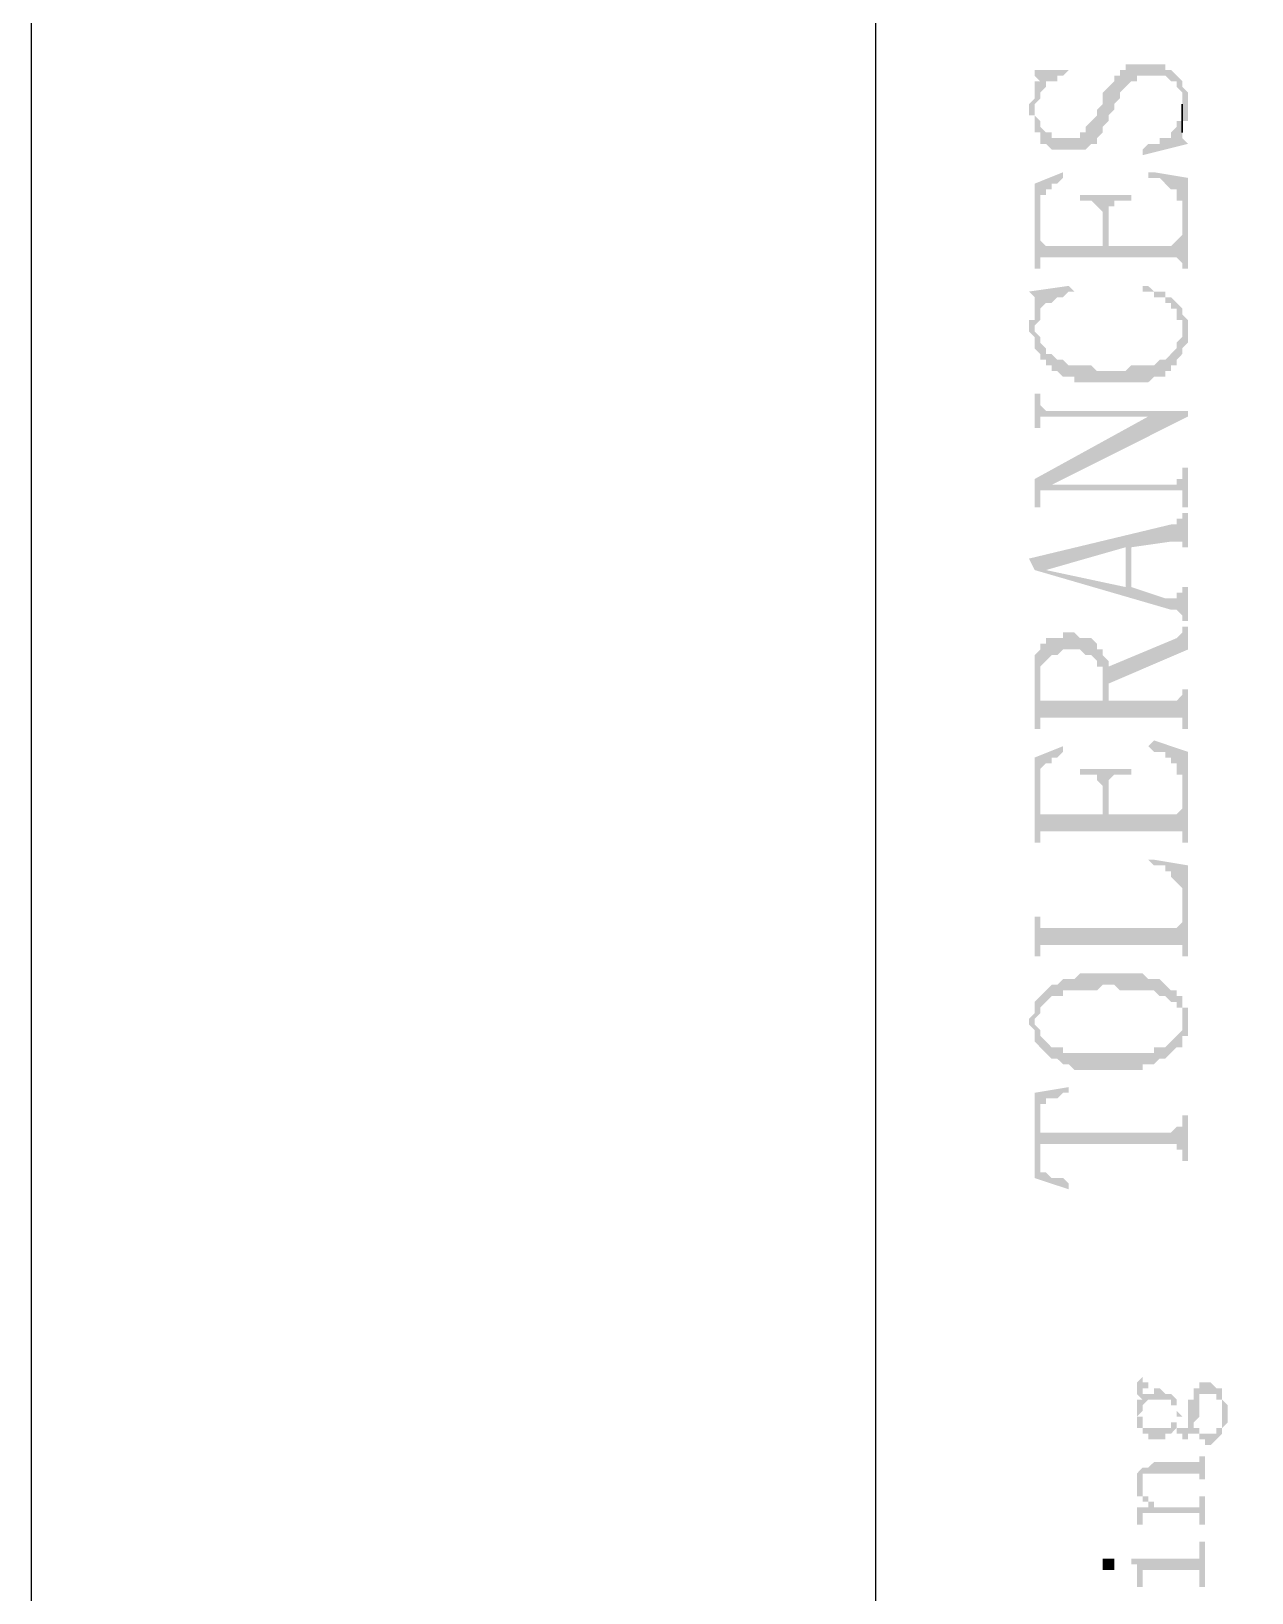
# Model space of a CAD drawing. Header units: inches. Extents: x 3613 to 8393, y -2205 to -794.
# Drawn here: x 4076.93 to 4086.62, y -2191.62 to -2179.22 of the extents above; entities that cross this region are included whole.
import ezdxf

# ---------------------------------------------------------------- set-up
doc = ezdxf.new("R2010")
doc.units = ezdxf.units.IN
doc.header["$MEASUREMENT"] = 0

msp = doc.modelspace()

# ---------------------------------------------------------------- hatches: boundary and pattern name
at = {"transparency": 33554559}
for points in [[(4084.852, -2179.843), (4084.852, -2179.888), (4084.897, -2179.888), (4084.897, -2180.023), (4084.942, -2180.023), (4084.942, -2180.114), (4084.987, -2180.114), (4085.032, -2180.159), (4085.303, -2180.159), (4085.348, -2180.114), (4085.393, -2180.114), (4085.393, -2180.068), (4085.393, -2180.068), (4085.438, -2180.023), (4085.438, -2179.978), (4085.438, -2179.978), (4085.484, -2179.933), (4085.484, -2179.888), (4085.529, -2179.843), (4085.529, -2179.798), (4085.574, -2179.753), (4085.574, -2179.707), (4085.619, -2179.662), (4085.619, -2179.662), (4085.664, -2179.617), (4085.709, -2179.617), (4085.709, -2179.572), (4085.935, -2179.572), (4085.98, -2179.617), (4086.025, -2179.617), (4086.025, -2179.662), (4086.07, -2179.707), (4086.07, -2179.978), (4086.07, -2179.933), (4086.115, -2179.933), (4086.115, -2179.798), (4086.115, -2179.707), (4086.115, -2179.707), (4086.07, -2179.662), (4086.07, -2179.617), (4086.07, -2179.617), (4086.025, -2179.572), (4086.025, -2179.572), (4085.98, -2179.527), (4085.935, -2179.527), (4085.935, -2179.482), (4085.619, -2179.482), (4085.619, -2179.527), (4085.574, -2179.527), (4085.574, -2179.572), (4085.529, -2179.572), (4085.529, -2179.617), (4085.484, -2179.662), (4085.484, -2179.662), (4085.438, -2179.707), (4085.438, -2179.798), (4085.393, -2179.843), (4085.393, -2179.888), (4085.348, -2179.933), (4085.348, -2179.933), (4085.303, -2179.978), (4085.303, -2180.023), (4085.258, -2180.023), (4085.258, -2180.068), (4085.032, -2180.068), (4085.032, -2180.023), (4084.987, -2180.023), (4084.942, -2179.978), (4084.942, -2179.933), (4084.897, -2179.888), (4084.897, -2179.662), (4084.897, -2179.707), (4084.897, -2179.753), (4084.852, -2179.798)], [(4084.852, -2179.527), (4084.897, -2179.527), (4084.897, -2179.572), (4084.897, -2179.572), (4084.942, -2179.617), (4084.942, -2179.753), (4084.942, -2179.707), (4084.987, -2179.662), (4084.987, -2179.617), (4085.077, -2179.617), (4085.077, -2179.572), (4085.123, -2179.572), (4085.168, -2179.527), (4085.168, -2179.527)], [(4084.897, -2179.662), (4084.897, -2179.843), (4084.897, -2179.798), (4084.942, -2179.753), (4084.942, -2179.617), (4084.897, -2179.617)], [(4085.754, -2180.159), (4085.754, -2180.204), (4086.115, -2180.114), (4086.115, -2180.114), (4086.07, -2180.068), (4086.07, -2179.888), (4086.07, -2179.933), (4086.025, -2179.933), (4086.025, -2179.978), (4085.98, -2180.023), (4085.98, -2180.068), (4085.89, -2180.068), (4085.89, -2180.114), (4085.799, -2180.114)], [(4084.897, -2180.43), (4084.897, -2181.106), (4084.942, -2181.106), (4084.942, -2180.655), (4084.942, -2180.52), (4084.987, -2180.52), (4084.987, -2180.475), (4085.032, -2180.475), (4085.032, -2180.43), (4085.077, -2180.43), (4085.123, -2180.384), (4085.123, -2180.339)], [(4085.799, -2180.339), (4085.799, -2180.384), (4085.89, -2180.384), (4085.935, -2180.43), (4085.935, -2180.43), (4085.98, -2180.475), (4086.025, -2180.475), (4086.025, -2180.565), (4086.07, -2180.565), (4086.07, -2181.106), (4086.115, -2181.106), (4086.115, -2180.384), (4085.845, -2180.339)], [(4085.258, -2180.52), (4085.258, -2180.565), (4085.348, -2180.565), (4085.393, -2180.61), (4085.393, -2180.61), (4085.438, -2180.655), (4085.438, -2180.926), (4085.484, -2180.7), (4085.484, -2180.61), (4085.529, -2180.61), (4085.529, -2180.565), (4085.664, -2180.565), (4085.664, -2180.52)], [(4084.942, -2181.106), (4084.942, -2181.016), (4086.025, -2181.016), (4086.07, -2181.061), (4086.07, -2180.836), (4086.07, -2180.836), (4086.025, -2180.881), (4086.025, -2180.881), (4085.98, -2180.926), (4085.484, -2180.926), (4085.484, -2180.7), (4085.438, -2180.926), (4084.987, -2180.926), (4084.942, -2180.881), (4084.942, -2180.655)], [(4084.852, -2181.287), (4084.897, -2181.332), (4084.897, -2181.738), (4084.897, -2181.558), (4084.942, -2181.513), (4084.942, -2181.468), (4084.942, -2181.422), (4084.987, -2181.377), (4085.032, -2181.377), (4085.077, -2181.332), (4085.123, -2181.332), (4085.168, -2181.287), (4085.213, -2181.287), (4085.168, -2181.242)], [(4085.754, -2181.287), (4085.845, -2181.287), (4085.845, -2181.332), (4085.935, -2181.332), (4085.935, -2181.377), (4085.98, -2181.377), (4085.98, -2181.422), (4086.025, -2181.422), (4086.025, -2181.513), (4086.07, -2181.513), (4086.07, -2181.603), (4086.07, -2181.422), (4086.025, -2181.377), (4086.025, -2181.377), (4085.98, -2181.332), (4085.935, -2181.332), (4085.935, -2181.287), (4085.845, -2181.287), (4085.799, -2181.242), (4085.754, -2181.242)], [(4084.852, -2181.558), (4084.852, -2181.603), (4084.852, -2181.603), (4084.897, -2181.648), (4084.897, -2181.738), (4084.897, -2181.377), (4084.897, -2181.513), (4084.852, -2181.513)], [(4084.897, -2181.738), (4084.942, -2181.783), (4084.942, -2181.829), (4084.987, -2181.829), (4084.987, -2181.874), (4085.032, -2181.874), (4085.032, -2181.919), (4085.077, -2181.919), (4085.123, -2181.964), (4085.213, -2181.964), (4085.213, -2182.009), (4085.799, -2182.009), (4085.845, -2181.964), (4085.935, -2181.964), (4085.935, -2181.919), (4085.98, -2181.919), (4085.98, -2181.874), (4086.025, -2181.874), (4086.025, -2181.829), (4086.07, -2181.783), (4086.07, -2181.738), (4086.115, -2181.693), (4086.115, -2181.603), (4086.115, -2181.513), (4086.115, -2181.513), (4086.07, -2181.468), (4086.07, -2181.422), (4086.07, -2181.603), (4086.07, -2181.648), (4086.025, -2181.693), (4086.025, -2181.738), (4086.025, -2181.738), (4085.98, -2181.783), (4085.98, -2181.783), (4085.935, -2181.829), (4085.89, -2181.829), (4085.845, -2181.874), (4085.664, -2181.874), (4085.619, -2181.919), (4085.393, -2181.919), (4085.348, -2181.874), (4085.168, -2181.874), (4085.123, -2181.829), (4085.077, -2181.829), (4085.032, -2181.783), (4084.987, -2181.783), (4084.987, -2181.738), (4084.942, -2181.693), (4084.942, -2181.648), (4084.897, -2181.603), (4084.897, -2181.603)], [(4084.897, -2182.099), (4084.897, -2182.37), (4084.942, -2182.37), (4084.942, -2182.325), (4084.942, -2182.28), (4086.115, -2182.28), (4086.115, -2182.235), (4084.987, -2182.235), (4084.942, -2182.19), (4084.942, -2182.099)], [(4084.897, -2182.776), (4084.897, -2183.002), (4084.942, -2183.002), (4084.942, -2182.912), (4084.942, -2182.867), (4084.987, -2182.867), (4085.032, -2182.822), (4086.115, -2182.28), (4085.799, -2182.28)], [(4084.987, -2182.867), (4086.07, -2182.867), (4086.07, -2183.002), (4086.115, -2183.002), (4086.115, -2182.686), (4086.07, -2182.686), (4086.07, -2182.776), (4086.025, -2182.776), (4086.025, -2182.822), (4085.032, -2182.822)], [(4084.852, -2183.408), (4084.897, -2183.499), (4084.987, -2183.499), (4085.619, -2183.318), (4085.619, -2183.634), (4085.664, -2183.318), (4085.98, -2183.273), (4086.07, -2183.273), (4086.07, -2183.318), (4086.115, -2183.318), (4086.115, -2183.047), (4086.07, -2183.047), (4086.07, -2183.092), (4086.025, -2183.092), (4086.025, -2183.137), (4085.98, -2183.137)], [(4084.897, -2183.499), (4085.98, -2183.814), (4086.025, -2183.814), (4086.07, -2183.86), (4086.07, -2183.905), (4086.115, -2183.905), (4086.115, -2183.634), (4086.07, -2183.634), (4086.07, -2183.679), (4086.025, -2183.679), (4086.025, -2183.724), (4085.935, -2183.724), (4085.664, -2183.634), (4085.664, -2183.318), (4085.619, -2183.634), (4084.987, -2183.499), (4084.987, -2183.499)], [(4084.897, -2184.356), (4084.897, -2184.762), (4084.942, -2184.762), (4084.942, -2184.311), (4084.942, -2184.266), (4084.987, -2184.221), (4084.987, -2184.221), (4085.032, -2184.175), (4085.077, -2184.175), (4085.123, -2184.13), (4085.258, -2184.13), (4085.303, -2184.175), (4085.348, -2184.175), (4085.393, -2184.221), (4085.393, -2184.266), (4085.438, -2184.266), (4085.438, -2184.537), (4085.438, -2184.13), (4085.393, -2184.13), (4085.393, -2184.085), (4085.393, -2184.085), (4085.348, -2184.04), (4085.258, -2184.04), (4085.213, -2183.995), (4085.123, -2183.995), (4085.123, -2184.04), (4084.987, -2184.04), (4084.987, -2184.085), (4084.942, -2184.085), (4084.942, -2184.13), (4084.942, -2184.13), (4084.897, -2184.175), (4084.897, -2184.221), (4084.897, -2184.311)], [(4085.484, -2184.266), (4085.484, -2184.401), (4086.115, -2184.13), (4086.115, -2183.95), (4086.07, -2183.95), (4086.07, -2183.995), (4086.07, -2183.995), (4086.025, -2184.04), (4086.025, -2184.04)], [(4084.942, -2184.717), (4084.942, -2184.672), (4086.07, -2184.672), (4086.07, -2184.762), (4086.115, -2184.762), (4086.115, -2184.446), (4086.07, -2184.446), (4086.07, -2184.491), (4086.07, -2184.491), (4086.025, -2184.537), (4085.484, -2184.537), (4085.484, -2184.266), (4085.484, -2184.221), (4085.438, -2184.175), (4085.438, -2184.537), (4084.942, -2184.537), (4084.942, -2184.491), (4084.942, -2184.401)], [(4084.897, -2184.988), (4084.897, -2185.665), (4084.942, -2185.665), (4084.942, -2185.168), (4084.942, -2185.078), (4084.987, -2185.033), (4085.032, -2185.033), (4085.032, -2184.988), (4085.077, -2184.988), (4085.123, -2184.943), (4085.123, -2184.898)], [(4085.799, -2184.898), (4085.799, -2184.898), (4085.845, -2184.943), (4085.935, -2184.943), (4085.935, -2184.988), (4085.98, -2184.988), (4085.98, -2185.033), (4086.025, -2185.033), (4086.025, -2185.123), (4086.07, -2185.123), (4086.07, -2185.665), (4086.115, -2185.665), (4086.115, -2184.943), (4085.845, -2184.852)], [(4085.258, -2185.078), (4085.258, -2185.123), (4085.393, -2185.123), (4085.393, -2185.168), (4085.393, -2185.168), (4085.438, -2185.214), (4085.438, -2185.439), (4085.484, -2185.259), (4085.484, -2185.168), (4085.529, -2185.123), (4085.664, -2185.123), (4085.664, -2185.078)], [(4084.942, -2185.62), (4084.942, -2185.575), (4086.07, -2185.575), (4086.07, -2185.62), (4086.07, -2185.394), (4086.07, -2185.394), (4086.025, -2185.439), (4085.484, -2185.439), (4085.484, -2185.259), (4085.438, -2185.439), (4084.942, -2185.439), (4084.942, -2185.214)], [(4085.799, -2185.8), (4085.799, -2185.8), (4085.845, -2185.845), (4085.935, -2185.845), (4085.935, -2185.891), (4085.98, -2185.891), (4085.98, -2185.936), (4085.98, -2185.936), (4086.025, -2185.981), (4086.025, -2185.981), (4086.07, -2186.026), (4086.07, -2186.567), (4086.115, -2186.567), (4086.115, -2185.845), (4085.845, -2185.8)], [(4084.897, -2186.252), (4084.897, -2186.567), (4084.942, -2186.567), (4084.942, -2186.522), (4084.942, -2186.477), (4086.07, -2186.477), (4086.07, -2186.522), (4086.07, -2186.297), (4086.07, -2186.297), (4086.025, -2186.342), (4084.942, -2186.342), (4084.942, -2186.252)], [(4084.897, -2186.929), (4084.897, -2187.064), (4084.897, -2187.064), (4084.942, -2187.019), (4084.942, -2186.974), (4084.942, -2186.974), (4084.987, -2186.929), (4084.987, -2186.929), (4085.032, -2186.883), (4085.123, -2186.883), (4085.123, -2186.838), (4085.393, -2186.838), (4085.438, -2186.793), (4085.529, -2186.793), (4085.574, -2186.838), (4085.845, -2186.838), (4085.89, -2186.883), (4085.935, -2186.883), (4085.98, -2186.929), (4086.025, -2186.929), (4086.025, -2186.974), (4086.07, -2186.974), (4086.07, -2187.064), (4086.07, -2186.883), (4086.025, -2186.883), (4086.025, -2186.838), (4085.98, -2186.838), (4085.935, -2186.793), (4085.935, -2186.793), (4085.89, -2186.748), (4085.799, -2186.748), (4085.754, -2186.703), (4085.258, -2186.703), (4085.213, -2186.748), (4085.123, -2186.748), (4085.077, -2186.793), (4085.032, -2186.793), (4084.987, -2186.838), (4084.987, -2186.838), (4084.942, -2186.883), (4084.942, -2186.883)], [(4084.852, -2187.064), (4084.852, -2187.109), (4084.897, -2187.154), (4084.897, -2187.199), (4084.897, -2187.244), (4084.942, -2187.29), (4084.942, -2187.29), (4084.987, -2187.335), (4084.987, -2187.335), (4085.032, -2187.38), (4085.077, -2187.38), (4085.123, -2187.425), (4085.168, -2187.425), (4085.213, -2187.47), (4085.754, -2187.47), (4085.754, -2187.425), (4085.845, -2187.425), (4085.89, -2187.38), (4085.935, -2187.38), (4085.98, -2187.335), (4085.98, -2187.335), (4086.025, -2187.29), (4086.07, -2187.29), (4086.07, -2187.199), (4086.115, -2187.199), (4086.115, -2187.064), (4086.115, -2186.974), (4086.07, -2186.974), (4086.07, -2186.929), (4086.07, -2187.109), (4086.07, -2187.154), (4086.025, -2187.199), (4086.025, -2187.199), (4085.98, -2187.244), (4085.98, -2187.244), (4085.935, -2187.29), (4085.845, -2187.29), (4085.845, -2187.335), (4085.123, -2187.335), (4085.123, -2187.29), (4085.032, -2187.29), (4084.987, -2187.244), (4084.987, -2187.244), (4084.942, -2187.199), (4084.942, -2187.154), (4084.942, -2187.154), (4084.897, -2187.109), (4084.897, -2186.929), (4084.897, -2186.974), (4084.897, -2187.019)], [(4084.897, -2187.651), (4084.942, -2187.876), (4084.942, -2187.741), (4084.987, -2187.741), (4084.987, -2187.696), (4085.077, -2187.696), (4085.123, -2187.651), (4085.168, -2187.651), (4085.168, -2187.606)], [(4084.897, -2187.651), (4084.897, -2188.328), (4085.168, -2188.418), (4085.168, -2188.373), (4085.168, -2188.373), (4085.123, -2188.328), (4085.032, -2188.328), (4084.987, -2188.283), (4084.942, -2188.283), (4084.942, -2188.192), (4084.942, -2187.876)], [(4084.942, -2187.876), (4084.942, -2188.147), (4084.942, -2188.057), (4086.025, -2188.057), (4086.025, -2188.102), (4086.07, -2188.102), (4086.07, -2188.192), (4086.115, -2188.192), (4086.115, -2187.831), (4086.07, -2187.831), (4086.07, -2187.921), (4086.025, -2187.921), (4085.98, -2187.967), (4084.942, -2187.967), (4084.942, -2187.921), (4084.942, -2187.921)], [(4085.709, -2189.952), (4085.709, -2189.998), (4085.709, -2190.043), (4085.709, -2190.043), (4085.754, -2190.088), (4085.754, -2189.998), (4085.799, -2189.998), (4085.799, -2189.952), (4085.754, -2189.952), (4085.754, -2189.907), (4085.754, -2189.907), (4085.709, -2189.952)], [(4085.709, -2190.313), (4085.754, -2190.313), (4085.754, -2190.359), (4085.799, -2190.359), (4085.799, -2190.404), (4085.935, -2190.404), (4085.935, -2190.359), (4085.98, -2190.359), (4086.025, -2190.313), (4086.025, -2190.359), (4086.07, -2190.359), (4086.07, -2190.404), (4086.115, -2190.404), (4086.115, -2190.359), (4086.161, -2190.359), (4086.161, -2190.313), (4086.161, -2190.359), (4086.206, -2190.359), (4086.206, -2190.404), (4086.251, -2190.404), (4086.251, -2190.449), (4086.296, -2190.449), (4086.341, -2190.404), (4086.341, -2190.404), (4086.386, -2190.359), (4086.386, -2190.313), (4086.386, -2190.313), (4086.431, -2190.268), (4086.431, -2190.223), (4086.431, -2190.133), (4086.431, -2190.133), (4086.386, -2190.088), (4086.386, -2190.043), (4086.386, -2190.223), (4086.386, -2190.268), (4086.386, -2190.313), (4086.341, -2190.313), (4086.341, -2190.359), (4086.206, -2190.359), (4086.206, -2190.313), (4086.161, -2190.313), (4086.161, -2189.998), (4086.161, -2190.043), (4086.161, -2190.088), (4086.115, -2190.088), (4086.115, -2190.178), (4086.115, -2190.268), (4086.115, -2190.313), (4086.025, -2190.313), (4086.025, -2190.223), (4086.025, -2190.268), (4085.98, -2190.268), (4085.98, -2190.313), (4085.754, -2190.313), (4085.754, -2190.268), (4085.754, -2190.223), (4085.709, -2190.223)], [(4085.709, -2190.223), (4085.709, -2190.268), (4085.709, -2190.313), (4085.709, -2190.223), (4085.709, -2190.223), (4085.754, -2190.178), (4085.754, -2190.133), (4085.754, -2190.133), (4085.799, -2190.088), (4085.98, -2190.088), (4085.98, -2190.133), (4086.025, -2190.133), (4086.025, -2190.178), (4086.025, -2190.313), (4086.025, -2190.268), (4086.025, -2190.223), (4086.07, -2190.223), (4086.025, -2190.178), (4086.025, -2190.133), (4086.025, -2190.088), (4086.025, -2190.088), (4085.98, -2190.043), (4085.935, -2190.043), (4085.89, -2189.998), (4085.845, -2189.998), (4085.845, -2190.043), (4085.754, -2190.043), (4085.754, -2189.998), (4085.754, -2190.088), (4085.709, -2190.088), (4085.709, -2190.133), (4085.709, -2190.178), (4085.709, -2190.178)], [(4086.161, -2189.998), (4086.161, -2190.313), (4086.161, -2190.268), (4086.161, -2190.268), (4086.206, -2190.223), (4086.206, -2190.178), (4086.206, -2190.133), (4086.206, -2190.088), (4086.206, -2190.043), (4086.341, -2190.043), (4086.341, -2190.088), (4086.386, -2190.088), (4086.386, -2190.133), (4086.386, -2190.178), (4086.386, -2190.043), (4086.386, -2189.998), (4086.341, -2189.998), (4086.296, -2189.952), (4086.206, -2189.952), (4086.206, -2189.998)], [(4085.754, -2190.629), (4085.754, -2190.765), (4085.754, -2190.72), (4085.754, -2190.675), (4086.206, -2190.675), (4086.206, -2190.72), (4086.251, -2190.72), (4086.251, -2190.539), (4086.206, -2190.539), (4086.206, -2190.584), (4085.845, -2190.584), (4085.799, -2190.629)], [(4085.709, -2190.765), (4085.709, -2190.81), (4085.709, -2190.855), (4085.754, -2190.855), (4085.754, -2190.9), (4085.799, -2190.9), (4085.799, -2190.945), (4085.799, -2190.9), (4085.799, -2190.855), (4085.754, -2190.855), (4085.754, -2190.81), (4085.754, -2190.765), (4085.754, -2190.629), (4085.709, -2190.675), (4085.709, -2190.72), (4085.709, -2190.72)], [(4085.709, -2190.945), (4085.709, -2190.99), (4085.709, -2191.081), (4085.754, -2191.081), (4085.754, -2190.99), (4086.206, -2190.99), (4086.206, -2191.036), (4086.206, -2191.081), (4086.251, -2191.081), (4086.251, -2190.855), (4086.206, -2190.855), (4086.206, -2190.9), (4086.206, -2190.945), (4085.845, -2190.945), (4085.845, -2190.9), (4085.799, -2190.9), (4085.799, -2190.945)], [(4085.664, -2191.352), (4085.664, -2191.397), (4085.709, -2191.397), (4085.709, -2191.442), (4085.709, -2191.487), (4085.709, -2191.577), (4085.754, -2191.577), (4085.754, -2191.487), (4085.754, -2191.442), (4086.206, -2191.442), (4086.206, -2191.577), (4086.251, -2191.577), (4086.251, -2191.216), (4086.206, -2191.216), (4086.206, -2191.352), (4086.161, -2191.352)], [(4085.438, -2191.397), (4085.438, -2191.442), (4085.529, -2191.442), (4085.529, -2191.397), (4085.529, -2191.352), (4085.438, -2191.352)]]:
    msp.add_hatch(color=256, dxfattribs=at).paths.add_polyline_path(points)

# ---------------------------------------------------------------- linework, layer by layer
msp.add_line((4083.633, -1913.772), (4083.633, -2200.513))
for points in [[(4496.927, -2204.772), (4496.927, -1907.772), (4076.927, -1907.772), (4076.927, -2204.772)], [(4086.07, -2179.888), (4086.07, -2180.023), (4086.07, -2179.798), (4086.07, -2179.843)]]:
    msp.add_lwpolyline(points, close=True)

doc.saveas('drawing.dxf')
